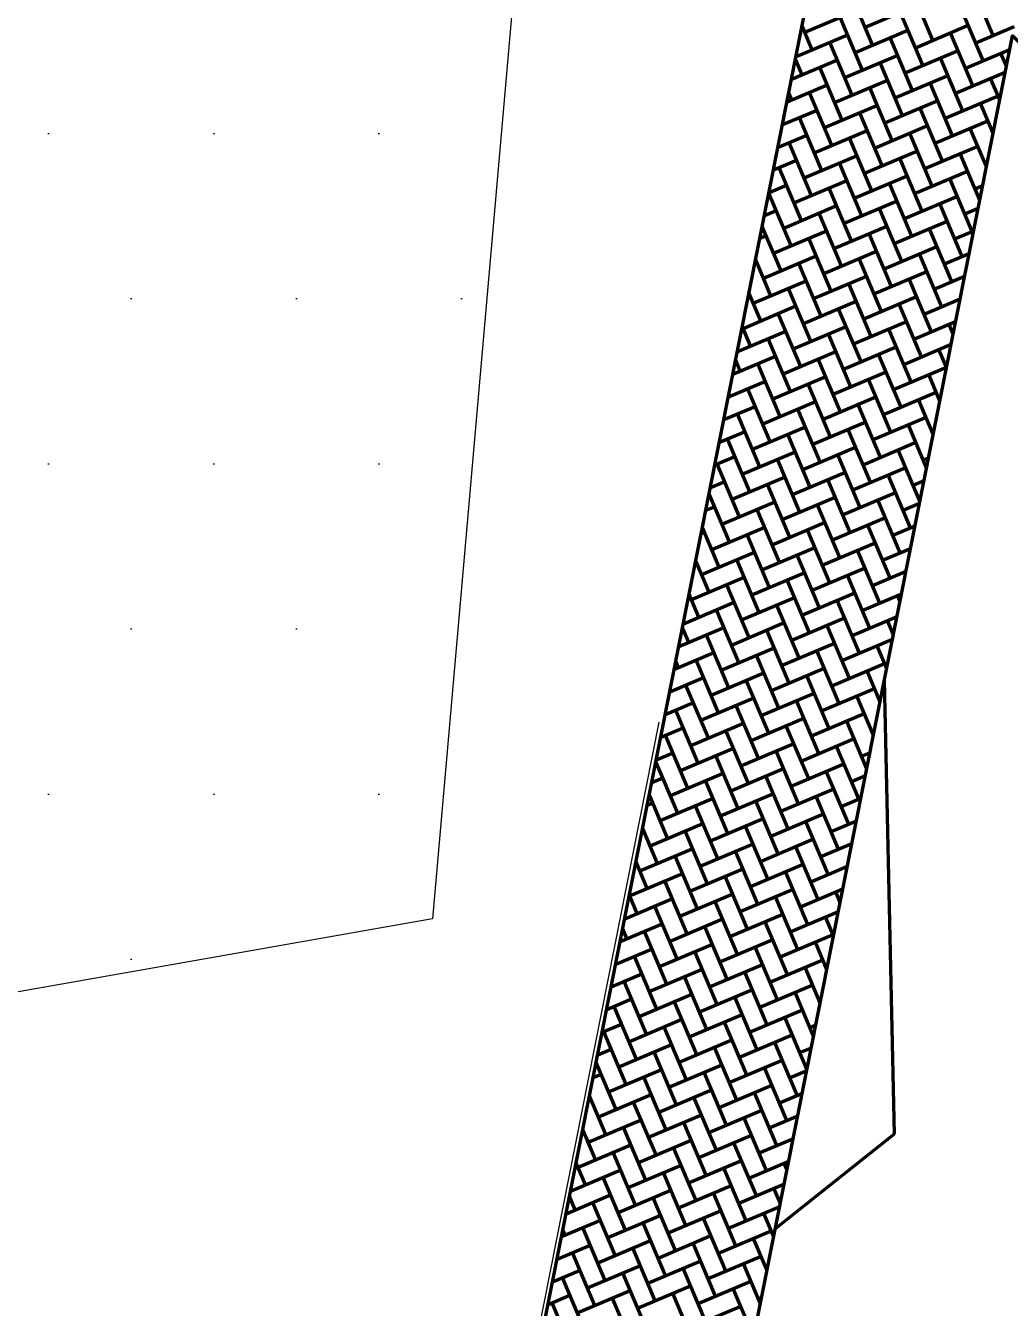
# Model space of a CAD drawing. Header units: millimetres. Extents: x 111 to 1506, y 14 to 566.
# Drawn here: x 212.27 to 221.74, y 178.64 to 190.97 of the extents above; entities that cross this region are included whole.
import ezdxf

# ---------------------------------------------------------------- set-up
doc = ezdxf.new("R2010")
doc.units = ezdxf.units.MM
doc.linetypes.add('ACAD_ISO04W100', pattern=[30, 24, -3, 0, -3])
doc.layers.add('G', color=254, linetype='Continuous', lineweight=5)
doc.layers.add('street', color=8, linetype='ACAD_ISO04W100', lineweight=30)

msp = doc.modelspace()

# ---------------------------------------------------------------- hatches: boundary and pattern name
at = {"true_color": 0x58ba48}
h = msp.add_hatch(dxfattribs=at)
h.set_pattern_fill('DOTS', color=85)
h.set_pattern_definition([(0, (-70.8765, -62.4827), (0.79375, 1.5875), [0, -1.5875])])
h.paths.add_polyline_path([(203.7271, 221.48952), (185.20796, 219.86931), (190.60584, 177.87161), (216.18297, 182.38155), (217.84099, 201.3328)])

# ---------------------------------------------------------------- linework, layer by layer
for p, q in [((200.7159, 95.15598), (222.24177, 203.56684)), ((217.84099, 201.3328), (216.18297, 182.38155)), ((216.18297, 182.38155), (187.57976, 177.33803))]:
    msp.add_line(p, q)
at = {"lineweight": 100, "ltscale": 1000}
for p, q in [((214.21643, 163.19138), (222.24177, 203.56684)), ((220.52618, 184.6769), (220.62096, 180.31216)), ((220.62096, 180.31216), (219.47799, 179.40342))]:
    msp.add_line(p, q, dxfattribs=at)
for points in [[(215.98876, 161.8491), (221.75725, 190.87038)], [(215.98876, 161.8491), (221.75725, 190.87038)], [(216.07367, 161.74658), (215.98876, 161.8491), (221.75725, 190.87038), (229.32999, 183.12471), (216.07367, 161.74658)]]:
    msp.add_lwpolyline(points, dxfattribs=at)
at = {"layer": 'G', "linetype": 'Continuous', "lineweight": 100, "ltscale": 1000}
for p, q in [((221.5743, 190.87272), (221.35937, 191.38116)), ((220.41414, 190.78182), (220.19921, 191.29026)), ((220.99422, 190.82727), (220.77929, 191.33571)), ((219.76241, 190.90586), (220.27085, 191.12078)), ((220.34249, 190.9513), (220.85093, 191.16623)), ((220.89638, 190.58615), (220.68145, 191.09459)), ((221.47646, 190.6316), (221.26153, 191.14004)), ((220.3163, 190.5407), (220.10137, 191.04914)), ((220.82474, 190.75563), (221.33318, 190.97056)), ((219.67841, 190.67058), (220.17301, 190.87966)), ((219.83405, 190.73638), (219.73708, 190.96577)), ((220.24466, 190.71018), (220.7531, 190.92511)), ((220.79854, 190.34503), (220.58362, 190.85347)), ((221.37862, 190.39048), (221.1637, 190.89891)), ((221.40482, 190.80108), (221.77533, 190.9577)), ((220.21846, 190.29958), (220.00353, 190.80802)), ((220.7269, 190.51451), (221.23534, 190.72944)), ((221.30698, 190.55996), (221.73199, 190.73962)), ((219.63506, 190.45249), (220.07518, 190.63854)), ((219.73622, 190.49525), (219.67319, 190.64434)), ((220.14682, 190.46906), (220.65526, 190.68399)), ((220.70071, 190.10391), (220.48578, 190.61234)), ((221.28079, 190.14935), (221.06586, 190.65779)), ((221.69956, 190.57639), (221.64594, 190.70324)), ((220.12062, 190.05846), (219.9057, 190.5669)), ((220.62906, 190.27339), (221.1375, 190.48831)), ((221.20914, 190.31883), (221.68866, 190.52154)), ((219.59171, 190.2344), (219.97734, 190.39742)), ((220.04898, 190.22794), (220.55742, 190.44287)), ((220.60287, 189.86278), (220.38794, 190.37122)), ((221.18295, 189.90823), (220.96802, 190.41667)), ((221.63569, 190.25492), (221.5481, 190.46212)), ((219.63838, 190.25413), (219.6093, 190.32291)), ((220.02279, 189.81734), (219.80786, 190.32577)), ((220.53123, 190.03226), (221.03967, 190.24719)), ((221.11131, 190.07771), (221.61975, 190.29264)), ((219.54836, 190.01632), (219.8795, 190.1563)), ((219.95114, 189.98682), (220.45958, 190.20174)), ((220.50503, 189.62166), (220.2901, 190.1301)), ((221.08511, 189.66711), (220.87019, 190.17555)), ((221.57182, 189.93346), (221.45027, 190.221)), ((219.92495, 189.57621), (219.71002, 190.08465)), ((220.43339, 189.79114), (220.94183, 190.00607)), ((221.01347, 189.83659), (221.52191, 190.05152)), ((219.50501, 189.79823), (219.78166, 189.91517)), ((219.85331, 189.74569), (220.36175, 189.96062)), ((220.40719, 189.38054), (220.19227, 189.88898)), ((220.98728, 189.42599), (220.77235, 189.93443)), ((221.50794, 189.61199), (221.35243, 189.97987)), ((219.82711, 189.33509), (219.61219, 189.84353)), ((220.33555, 189.55002), (220.84399, 189.76495)), ((220.91563, 189.59547), (221.42407, 189.81039)), ((221.44407, 189.29052), (221.25459, 189.73875)), ((219.46166, 189.58014), (219.68383, 189.67405)), ((219.75547, 189.50457), (220.26391, 189.7195)), ((220.30936, 189.13942), (220.09443, 189.64786)), ((220.88944, 189.18487), (220.67451, 189.6933)), ((221.49571, 189.64091), (221.51534, 189.64921)), ((219.72928, 189.09397), (219.51435, 189.60241)), ((220.23771, 189.3089), (220.74615, 189.52382)), ((220.8178, 189.35434), (221.32624, 189.56927)), ((221.37168, 188.98919), (221.15676, 189.49763)), ((219.41832, 189.36205), (219.58599, 189.43293)), ((219.65763, 189.26345), (220.16607, 189.47838)), ((220.21152, 188.8983), (219.99659, 189.40673)), ((220.7916, 188.94374), (220.57667, 189.45218)), ((221.39788, 189.39979), (221.47201, 189.43113)), ((219.63144, 188.85285), (219.41763, 189.35863)), ((220.13988, 189.06777), (220.64832, 189.2827)), ((220.71996, 189.11322), (221.2284, 189.32815)), ((221.27385, 188.74807), (221.05892, 189.25651)), ((219.37497, 189.14396), (219.48815, 189.19181)), ((219.5598, 189.02233), (220.06823, 189.23725)), ((220.11368, 188.65717), (219.89876, 189.16561)), ((220.69376, 188.70262), (220.47884, 189.21106)), ((221.30004, 189.15867), (221.42867, 189.21305)), ((219.5336, 188.61173), (219.35375, 189.0372)), ((220.04204, 188.82665), (220.55048, 189.04158)), ((220.62212, 188.8721), (221.13056, 189.08703)), ((221.17601, 188.50695), (220.96108, 189.01539)), ((219.33162, 188.92587), (219.39032, 188.95068)), ((219.46196, 188.7812), (219.9704, 188.99613)), ((220.01585, 188.41605), (219.80092, 188.92449)), ((220.59593, 188.4615), (220.381, 188.96994)), ((221.2022, 188.91755), (221.38534, 188.99497)), ((219.36412, 188.54008), (219.87256, 188.75501)), ((219.9442, 188.58553), (220.45264, 188.80046)), ((220.52428, 188.63098), (221.03272, 188.84591)), ((221.07817, 188.26582), (220.86324, 188.77426)), ((221.10437, 188.67643), (221.34201, 188.77688)), ((219.28827, 188.70778), (219.29248, 188.70956)), ((219.43576, 188.3706), (219.28986, 188.71577)), ((219.91801, 188.17493), (219.70308, 188.68337)), ((220.49809, 188.22038), (220.28316, 188.72882)), ((219.26628, 188.29896), (219.77472, 188.51389)), ((219.84637, 188.34441), (220.35481, 188.55934)), ((220.42645, 188.38986), (220.93489, 188.60478)), ((220.98033, 188.0247), (220.76541, 188.53314)), ((221.00653, 188.4353), (221.29868, 188.5588)), ((219.33793, 188.12948), (219.22597, 188.39434)), ((219.82017, 187.93381), (219.60524, 188.44225)), ((220.40025, 187.97925), (220.18533, 188.48769)), ((219.16845, 188.05784), (219.67689, 188.27277)), ((219.74853, 188.10329), (220.25697, 188.31821)), ((220.32861, 188.14873), (220.83705, 188.36366)), ((220.8825, 187.78358), (220.66757, 188.29202)), ((220.90869, 188.19418), (221.25535, 188.34072)), ((221.25245, 188.32612), (221.24765, 188.33747)), ((219.72233, 187.69268), (219.50741, 188.20112)), ((220.30242, 187.73813), (220.08749, 188.24657)), ((219.11487, 187.83543), (219.57905, 188.03164)), ((219.24009, 187.88836), (219.16208, 188.07291)), ((219.65069, 187.86216), (220.15913, 188.07709)), ((220.23077, 187.90761), (220.73921, 188.12254)), ((220.78466, 187.54246), (220.56973, 188.0509)), ((220.81085, 187.95306), (221.21202, 188.12264)), ((221.18857, 188.00465), (221.14981, 188.09634)), ((219.6245, 187.45156), (219.40957, 187.96)), ((220.20458, 187.49701), (219.98965, 188.00545)), ((220.71302, 187.71194), (221.16869, 187.90456)), ((219.07152, 187.61734), (219.48121, 187.79052)), ((219.55285, 187.62104), (220.06129, 187.83597)), ((220.13294, 187.66649), (220.64138, 187.88142)), ((220.68682, 187.30134), (220.4719, 187.80977)), ((221.1247, 187.68318), (221.05198, 187.85522)), ((219.14225, 187.64724), (219.09819, 187.75148)), ((219.52666, 187.21044), (219.31173, 187.71888)), ((220.10674, 187.25589), (219.89181, 187.76433)), ((220.61518, 187.47082), (221.12362, 187.68574)), ((219.02817, 187.39925), (219.38337, 187.5494)), ((219.45502, 187.37992), (219.96346, 187.59485)), ((220.0089, 187.01477), (219.79398, 187.5232)), ((220.0351, 187.42537), (220.54354, 187.6403)), ((220.58899, 187.06021), (220.37406, 187.56865)), ((221.06083, 187.36172), (220.95414, 187.6141)), ((219.04442, 187.40611), (219.0343, 187.43005)), ((219.42882, 186.96932), (219.2139, 187.47776)), ((219.93726, 187.18425), (220.4457, 187.39917)), ((220.51734, 187.22969), (221.02578, 187.44462)), ((218.98482, 187.18116), (219.28554, 187.30828)), ((219.35718, 187.1388), (219.86562, 187.35373)), ((219.91107, 186.77364), (219.69614, 187.28208)), ((220.49115, 186.81909), (220.27622, 187.32753)), ((220.99695, 187.04025), (220.8563, 187.37298)), ((219.33099, 186.7282), (219.11606, 187.23663)), ((219.83942, 186.94312), (220.34786, 187.15805)), ((220.41951, 186.98857), (220.92795, 187.2035)), ((218.94148, 186.96307), (219.1877, 187.06716)), ((219.25934, 186.89768), (219.76778, 187.1126)), ((219.81323, 186.53252), (219.5983, 187.04096)), ((220.39331, 186.57797), (220.17838, 187.08641)), ((220.93308, 186.71878), (220.75847, 187.13186)), ((219.23315, 186.48707), (219.01822, 186.99551)), ((219.74159, 186.702), (220.25003, 186.91693)), ((220.32167, 186.74745), (220.83011, 186.96238)), ((218.89813, 186.74498), (219.08986, 186.82603)), ((219.16151, 186.65655), (219.66994, 186.87148)), ((219.71539, 186.2914), (219.50047, 186.79984)), ((220.29547, 186.33685), (220.08055, 186.84529)), ((220.86921, 186.39732), (220.66063, 186.89073)), ((220.90175, 186.7929), (220.95203, 186.81415)), ((219.13531, 186.24595), (218.92038, 186.75439)), ((219.64375, 186.46088), (220.15219, 186.67581)), ((220.22383, 186.50633), (220.73227, 186.72125)), ((218.85478, 186.52689), (218.99203, 186.58491)), ((219.06367, 186.41543), (219.57211, 186.63036)), ((219.61756, 186.05028), (219.40263, 186.55872)), ((220.19764, 186.09573), (219.98271, 186.60416)), ((220.77772, 186.14117), (220.56279, 186.64961)), ((220.80391, 186.55177), (220.9087, 186.59607)), ((219.03747, 186.00483), (218.84263, 186.46576)), ((219.54591, 186.21976), (220.05435, 186.43468)), ((220.12599, 186.2652), (220.63443, 186.48013)), ((218.81143, 186.3088), (218.89419, 186.34379)), ((218.96583, 186.17431), (219.47427, 186.38924)), ((219.51972, 185.80916), (219.30479, 186.31759)), ((220.0998, 185.8546), (219.88487, 186.36304)), ((220.67988, 185.90005), (220.46495, 186.40849)), ((220.70608, 186.31065), (220.86537, 186.37799)), ((219.44808, 185.97863), (219.95651, 186.19356)), ((220.02816, 186.02408), (220.5366, 186.23901)), ((220.58204, 185.65893), (220.36712, 186.16737)), ((218.76808, 186.09072), (218.79635, 186.10267)), ((218.93964, 185.76371), (218.77874, 186.14434)), ((218.86799, 185.93319), (219.37643, 186.14811)), ((219.42188, 185.56803), (219.20695, 186.07647)), ((220.00196, 185.61348), (219.78704, 186.12192)), ((220.60824, 186.06953), (220.82203, 186.15991)), ((219.35024, 185.73751), (219.85868, 185.95244)), ((219.93032, 185.78296), (220.43876, 185.99789)), ((220.48421, 185.41781), (220.26928, 185.92625)), ((220.5104, 185.82841), (220.7787, 185.94182)), ((218.8418, 185.52258), (218.71485, 185.82291)), ((218.77016, 185.69206), (219.2786, 185.90699)), ((219.32404, 185.32691), (219.10912, 185.83535)), ((219.90413, 185.37236), (219.6892, 185.8808)), ((219.2524, 185.49639), (219.76084, 185.71132)), ((219.83248, 185.54184), (220.34092, 185.75677)), ((220.38637, 185.17668), (220.17144, 185.68512)), ((220.41256, 185.58729), (220.73537, 185.72374)), ((218.67232, 185.45094), (219.18076, 185.66587)), ((219.22621, 185.08579), (219.01128, 185.59423)), ((219.80629, 185.13124), (219.59136, 185.63968)), ((218.59468, 185.21836), (219.08292, 185.42475)), ((218.74396, 185.28146), (218.65096, 185.50148)), ((219.15456, 185.25527), (219.663, 185.4702)), ((219.73465, 185.30072), (220.24309, 185.51564)), ((220.28853, 184.93556), (220.07361, 185.444)), ((220.31473, 185.34616), (220.69204, 185.50566)), ((220.67759, 185.43291), (220.65369, 185.48945)), ((219.12837, 184.84467), (218.91344, 185.35311)), ((219.70845, 184.89011), (219.49352, 185.39855)), ((218.55133, 185.00027), (218.98508, 185.18363)), ((218.64613, 185.04034), (218.58707, 185.18005)), ((219.05673, 185.01415), (219.56517, 185.22907)), ((219.63681, 185.05959), (220.14525, 185.27452)), ((220.1907, 184.69444), (219.97577, 185.20288)), ((220.21689, 185.10504), (220.64871, 185.28758)), ((220.61371, 185.11145), (220.55585, 185.24833)), ((219.03053, 184.60354), (218.81561, 185.11198)), ((219.61061, 184.64899), (219.39569, 185.15743)), ((220.11905, 184.86392), (220.60538, 185.0695)), ((218.50799, 184.78218), (218.88725, 184.9425)), ((218.95889, 184.77302), (219.46733, 184.98795)), ((219.53897, 184.81847), (220.04741, 185.0334)), ((220.09286, 184.45332), (219.87793, 184.96176)), ((220.54984, 184.78998), (220.45801, 185.0072)), ((218.54829, 184.79922), (218.52318, 184.85862)), ((218.9327, 184.36242), (218.71777, 184.87086)), ((219.51278, 184.40787), (219.29785, 184.91631)), ((220.02122, 184.6228), (220.52966, 184.83772)), ((218.46464, 184.56409), (218.78941, 184.70138)), ((218.86105, 184.5319), (219.36949, 184.74683)), ((219.44113, 184.57735), (219.94957, 184.79228)), ((219.99502, 184.2122), (219.78009, 184.72063)), ((220.48596, 184.46851), (220.36018, 184.76608)), ((218.83486, 184.1213), (218.61993, 184.62974)), ((219.41494, 184.16675), (219.20001, 184.67519)), ((219.92338, 184.38168), (220.43182, 184.5966)), ((218.42129, 184.346), (218.69157, 184.46026)), ((218.76322, 184.29078), (219.27165, 184.50571)), ((219.3433, 184.33623), (219.85174, 184.55115)), ((219.89718, 183.97107), (219.68226, 184.47951)), ((220.42209, 184.14704), (220.26234, 184.52496)), ((218.73702, 183.88018), (218.52209, 184.38862)), ((219.3171, 183.92563), (219.10218, 184.43406)), ((219.82554, 184.14055), (220.33398, 184.35548)), ((218.37794, 184.12791), (218.59374, 184.21914)), ((218.66538, 184.04966), (219.17382, 184.26458)), ((219.21927, 183.6845), (219.00434, 184.19294)), ((219.24546, 184.09511), (219.7539, 184.31003)), ((219.79935, 183.72995), (219.58442, 184.23839)), ((220.35822, 183.82558), (220.1645, 184.28384)), ((220.40562, 184.186), (220.43205, 184.19717)), ((218.63918, 183.63906), (218.42426, 184.14749)), ((219.14762, 183.85398), (219.65606, 184.06891)), ((219.7277, 183.89943), (220.23614, 184.11436)), ((218.33459, 183.90983), (218.4959, 183.97801)), ((218.56754, 183.80854), (219.07598, 184.02346)), ((219.12143, 183.44338), (218.9065, 183.95182)), ((219.70151, 183.48883), (219.48658, 183.99727)), ((220.28159, 183.53428), (220.06666, 184.04272)), ((220.30779, 183.94488), (220.38872, 183.97909)), ((218.54135, 183.39793), (218.33151, 183.89433)), ((219.04979, 183.61286), (219.55822, 183.82779)), ((219.62987, 183.65831), (220.13831, 183.87324)), ((218.29124, 183.69174), (218.39806, 183.73689)), ((218.4697, 183.56741), (218.97814, 183.78234)), ((219.02359, 183.20226), (218.80866, 183.7107)), ((219.60367, 183.24771), (219.38875, 183.75615)), ((220.18375, 183.29315), (219.96883, 183.80159)), ((220.20995, 183.70376), (220.34539, 183.76101)), ((218.95195, 183.37174), (219.46039, 183.58667)), ((219.53203, 183.41719), (220.04047, 183.63211)), ((218.24789, 183.47365), (218.30022, 183.49577)), ((218.44351, 183.15681), (218.26762, 183.5729)), ((218.37187, 183.32629), (218.88031, 183.54122)), ((218.92575, 182.96114), (218.71083, 183.46958)), ((219.50584, 183.00658), (219.29091, 183.51502)), ((220.08592, 183.05203), (219.87099, 183.56047)), ((220.11211, 183.46263), (220.30206, 183.54293)), ((218.85411, 183.13062), (219.36255, 183.34554)), ((219.43419, 183.17606), (219.94263, 183.39099)), ((218.34567, 182.91569), (218.20373, 183.25147)), ((218.27403, 183.08517), (218.78247, 183.3001)), ((218.82792, 182.72001), (218.61299, 183.22845)), ((219.408, 182.76546), (219.19307, 183.2739)), ((219.98808, 182.81091), (219.77315, 183.31935)), ((220.01427, 183.22151), (220.25873, 183.32485)), ((218.75627, 182.88949), (219.26471, 183.10442)), ((219.33636, 182.93494), (219.84479, 183.14987)), ((219.91644, 182.98039), (220.21539, 183.10677)), ((218.17619, 182.84405), (218.68463, 183.05897)), ((218.73008, 182.47889), (218.51515, 182.98733)), ((219.31016, 182.52434), (219.09523, 183.03278)), ((219.89024, 182.56979), (219.67532, 183.07823)), ((218.24784, 182.67457), (218.13984, 182.93004)), ((218.65844, 182.64837), (219.16688, 182.8633)), ((219.23852, 182.69382), (219.74696, 182.90875)), ((219.79241, 182.32867), (219.57748, 182.83711)), ((219.8186, 182.73927), (220.17206, 182.88868)), ((220.1666, 182.86117), (220.15756, 182.88255)), ((218.07836, 182.60292), (218.58679, 182.81785)), ((218.63224, 182.23777), (218.41732, 182.74621)), ((219.21232, 182.28322), (218.9974, 182.79166)), ((218.15, 182.43344), (218.07595, 182.60861)), ((218.5606, 182.40725), (219.06904, 182.62218)), ((219.14068, 182.4527), (219.64912, 182.66763)), ((219.69457, 182.08754), (219.47964, 182.59598)), ((219.72076, 182.49815), (220.12873, 182.6706)), ((220.10272, 182.53971), (220.05972, 182.64143)), ((218.03115, 182.3832), (218.48896, 182.57673)), ((218.53441, 181.99665), (218.31948, 182.50509)), ((219.11449, 182.0421), (218.89956, 182.55054)), ((218.46276, 182.16613), (218.9712, 182.38106)), ((219.04284, 182.21158), (219.55128, 182.4265)), ((219.59673, 181.84642), (219.3818, 182.35486)), ((219.62293, 182.25702), (220.0854, 182.45252)), ((220.03885, 182.21824), (219.96189, 182.40031)), ((217.9878, 182.16511), (218.39112, 182.33561)), ((218.05216, 182.19232), (218.01206, 182.28719)), ((218.43657, 181.75553), (218.22164, 182.26397)), ((219.01665, 181.80097), (218.80172, 182.30941)), ((219.52509, 182.0159), (220.03353, 182.23083)), ((217.94445, 181.94703), (218.29328, 182.09449)), ((218.36493, 181.92501), (218.87336, 182.13993)), ((218.94501, 181.97045), (219.45345, 182.18538)), ((219.49889, 181.6053), (219.28397, 182.11374)), ((219.97498, 181.89677), (219.86405, 182.15919)), ((218.33873, 181.5144), (218.1238, 182.02284)), ((218.91881, 181.55985), (218.70389, 182.06829)), ((219.42725, 181.77478), (219.93569, 181.98971)), ((217.9011, 181.72894), (218.19545, 181.85336)), ((217.95432, 181.9512), (217.94817, 181.96576)), ((218.26709, 181.68388), (218.77553, 181.89881)), ((218.84717, 181.72933), (219.35561, 181.94426)), ((219.40106, 181.36418), (219.18613, 181.87262)), ((219.9111, 181.5753), (219.76621, 181.91806)), ((218.24089, 181.27328), (218.02597, 181.78172)), ((218.82098, 181.31873), (218.60605, 181.82717)), ((219.32941, 181.53366), (219.83785, 181.74858)), ((217.85775, 181.51085), (218.09761, 181.61224)), ((218.16925, 181.44276), (218.67769, 181.65769)), ((218.74933, 181.48821), (219.25777, 181.70314)), ((219.30322, 181.12306), (219.08829, 181.63149)), ((219.84723, 181.25384), (219.66837, 181.67694)), ((218.14306, 181.03216), (217.92813, 181.5406)), ((218.72314, 181.07761), (218.50821, 181.58605)), ((219.23158, 181.29254), (219.74002, 181.50746)), ((219.9095, 181.57911), (219.91207, 181.5802)), ((217.8144, 181.29276), (217.99977, 181.37112)), ((218.07141, 181.20164), (218.57985, 181.41657)), ((218.6515, 181.24709), (219.15993, 181.46201)), ((219.20538, 180.88193), (218.99046, 181.39037)), ((219.78336, 180.93237), (219.57054, 181.43582)), ((219.81166, 181.33798), (219.86874, 181.36211)), ((218.04522, 180.79104), (217.83029, 181.29948)), ((218.6253, 180.83649), (218.41037, 181.34492)), ((219.13374, 181.05141), (219.64218, 181.26634)), ((217.77105, 181.07467), (217.90193, 181.13)), ((217.97358, 180.96052), (218.48202, 181.17544)), ((218.55366, 181.00597), (219.0621, 181.22089)), ((219.10755, 180.64081), (218.89262, 181.14925)), ((219.68763, 180.68626), (219.4727, 181.1947)), ((219.71382, 181.09686), (219.82541, 181.14403)), ((217.94738, 180.54992), (217.7565, 181.00147)), ((218.52746, 180.59536), (218.31254, 181.1038)), ((219.0359, 180.81029), (219.54434, 181.02522)), ((217.7277, 180.85658), (217.8041, 180.88887)), ((217.87574, 180.7194), (218.38418, 180.93432)), ((218.42963, 180.35424), (218.2147, 180.86268)), ((218.45582, 180.76484), (218.96426, 180.97977)), ((219.00971, 180.39969), (218.79478, 180.90813)), ((219.58979, 180.44514), (219.37486, 180.95358)), ((219.61598, 180.85574), (219.78208, 180.92595)), ((218.35798, 180.52372), (218.86642, 180.73865)), ((218.93807, 180.56917), (219.4465, 180.7841)), ((217.68435, 180.63849), (217.70626, 180.64775)), ((217.84955, 180.30879), (217.69261, 180.68004)), ((217.7779, 180.47827), (218.28634, 180.6932)), ((218.33179, 180.11312), (218.11686, 180.62156)), ((218.91187, 180.15857), (218.69694, 180.66701)), ((219.49195, 180.20401), (219.27703, 180.71245)), ((219.51815, 180.61462), (219.73875, 180.70787)), ((218.26015, 180.2826), (218.76859, 180.49753)), ((218.84023, 180.32805), (219.34867, 180.54297)), ((217.68007, 180.23715), (218.1885, 180.45208)), ((218.23395, 179.872), (218.01903, 180.38044)), ((218.81403, 179.91744), (218.59911, 180.42588)), ((219.39412, 179.96289), (219.17919, 180.47133)), ((219.42031, 180.37349), (219.69542, 180.48979)), ((217.75171, 180.06767), (217.62872, 180.35861)), ((218.16231, 180.04148), (218.67075, 180.2564)), ((218.74239, 180.08692), (219.25083, 180.30185)), ((219.32247, 180.13237), (219.65209, 180.27171)), ((217.58223, 179.99603), (218.09067, 180.21096)), ((218.13612, 179.63087), (217.92119, 180.13931)), ((218.7162, 179.67632), (218.50127, 180.18476)), ((219.29628, 179.72177), (219.08135, 180.23021)), ((217.65387, 179.82655), (217.56483, 180.03718)), ((218.06447, 179.80035), (218.57291, 180.01528)), ((218.64455, 179.8458), (219.15299, 180.06073)), ((219.22464, 179.89125), (219.60875, 180.05362)), ((219.59174, 179.96797), (219.5636, 180.03454)), ((217.51096, 179.76614), (217.99283, 179.96983)), ((218.03828, 179.38975), (217.82335, 179.89819)), ((218.61836, 179.4352), (218.40343, 179.94364)), ((219.19844, 179.48065), (218.98351, 179.98909)), ((217.96664, 179.55923), (218.47507, 179.77416)), ((218.54672, 179.60468), (219.05516, 179.81961)), ((219.1268, 179.65013), (219.56542, 179.83554)), ((219.52786, 179.6465), (219.46576, 179.79341)), ((217.46761, 179.54805), (217.89499, 179.72871)), ((217.55603, 179.58543), (217.50094, 179.71575)), ((217.94044, 179.14863), (217.72551, 179.65707)), ((218.52052, 179.19408), (218.3056, 179.70252)), ((219.1006, 179.23953), (218.88568, 179.74797)), ((217.8688, 179.31811), (218.37724, 179.53304)), ((218.44888, 179.36356), (218.95732, 179.57849)), ((219.00277, 178.9984), (218.78784, 179.50684)), ((219.02896, 179.40901), (219.52209, 179.61746)), ((219.46399, 179.32503), (219.36792, 179.55229)), ((217.42426, 179.32996), (217.79716, 179.48759)), ((217.4582, 179.3443), (217.43705, 179.39432)), ((217.8426, 178.90751), (217.62768, 179.41595)), ((218.42269, 178.95296), (218.20776, 179.4614)), ((218.93112, 179.16788), (219.43956, 179.38281)), ((217.77096, 179.07699), (218.2794, 179.29192)), ((218.35104, 179.12244), (218.85948, 179.33736)), ((218.90493, 178.75728), (218.69, 179.26572)), ((219.40011, 179.00356), (219.27008, 179.31117)), ((217.38091, 179.11187), (217.69932, 179.24647)), ((217.74477, 178.66639), (217.52984, 179.17483)), ((218.32485, 178.71183), (218.10992, 179.22027)), ((218.83329, 178.92676), (219.34173, 179.14169)), ((217.67312, 178.83587), (218.18156, 179.05079)), ((218.25321, 178.88131), (218.76164, 179.09624)), ((218.80709, 178.51616), (218.59217, 179.0246)), ((219.33624, 178.6821), (219.17225, 179.07005)), ((217.33756, 178.89378), (217.60148, 179.00535)), ((217.64693, 178.42526), (217.432, 178.9337)), ((218.22701, 178.47071), (218.01208, 178.97915)), ((218.73545, 178.68564), (219.24389, 178.90057)), ((217.57529, 178.59474), (218.08373, 178.80967)), ((218.15537, 178.64019), (218.66381, 178.85512)), ((218.70926, 178.27504), (218.49433, 178.78348)), ((219.27237, 178.36063), (219.07441, 178.82892)), ((217.29421, 178.67569), (217.50364, 178.76422)), ((217.54909, 178.18414), (217.33417, 178.69258)), ((218.12917, 178.22959), (217.91425, 178.73803)), ((218.63761, 178.44452), (219.14605, 178.65944)), ((219.31553, 178.73109), (219.34877, 178.74514))]:
    msp.add_line(p, q, dxfattribs=at)
at = {"layer": 'street', "ltscale": 0.3}
msp.add_lwpolyline([(218.35783, 184.2736), (214.16417, 163.09391)], dxfattribs=at)

doc.saveas('drawing.dxf')
